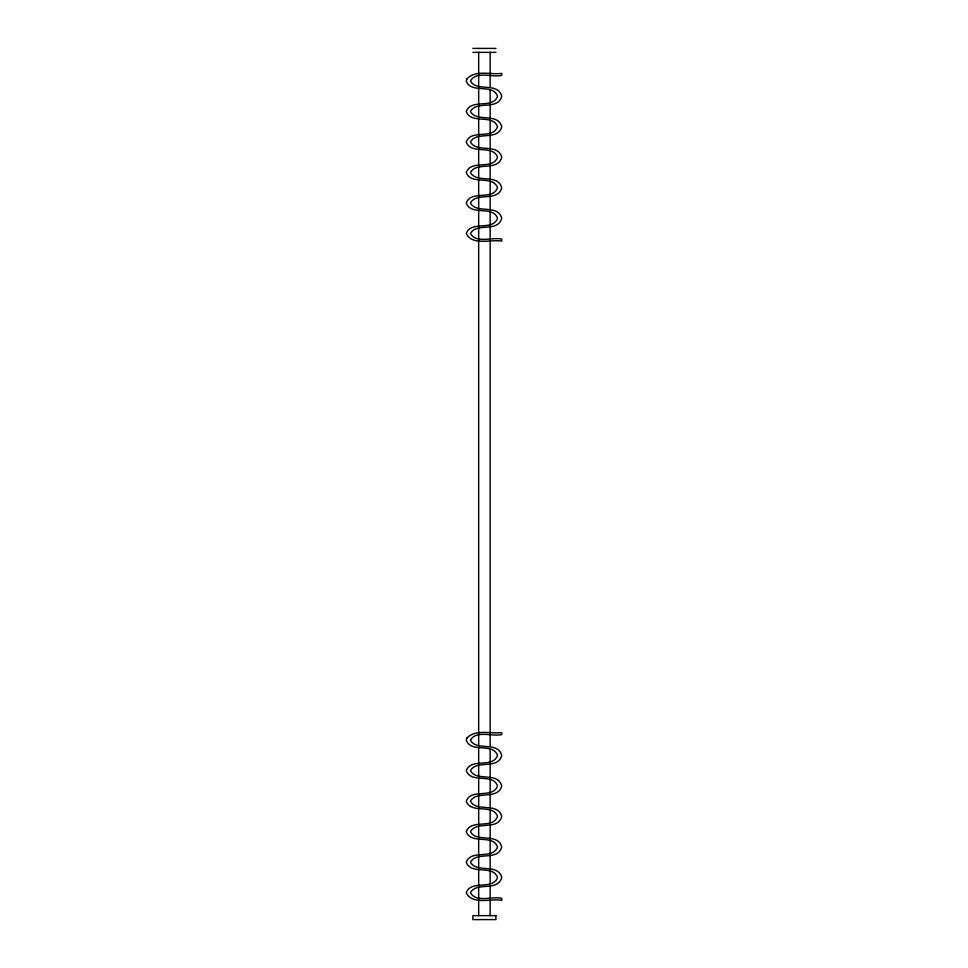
<?xml version="1.0" encoding="UTF-8"?>
<svg xmlns="http://www.w3.org/2000/svg" width="968" height="968" viewBox="0 0 968 968"><rect width="100%" height="100%" fill="white"/><g stroke="black" fill="none" stroke-linecap="round" stroke-linejoin="round"><path stroke-width="1.45" d="M472.892 48.4L495.931 48.4M472.892 52.357L495.931 52.357M490.147 52.357L490.147 87.132M490.147 90.157L490.147 746.316M490.147 749.329L490.147 915.643M478.676 52.357L478.676 915.643M466.794 79.013L466.261 80.985C471.053 94.32 492.736 82.909 497.54 96.231C492.736 109.566 471.053 98.155 466.261 111.489C471.053 124.824 492.736 113.401 497.54 126.735C492.736 140.07 471.053 128.659 466.261 141.993C471.053 155.328 492.736 143.905 497.54 157.239C492.736 170.574 471.053 159.163 466.261 172.498C471.053 185.832 492.736 174.409 497.54 187.744C492.736 201.078 471.053 189.667 466.261 203.002C471.053 216.336 492.736 204.913 497.54 218.248C492.736 231.582 471.053 220.172 466.261 233.506C472.106 246.102 491.454 239.06 501.739 241.129L501.739 239.108C492.785 236.773 476.135 243.912 470.46 233.506C476.462 222.156 497.903 232.913 501.739 218.248C497.903 203.595 476.462 214.339 470.46 203.002C476.462 191.652 497.903 202.409 501.739 187.744C497.903 173.091 476.462 183.835 470.46 172.498C476.462 161.148 497.903 171.905 501.739 157.239C497.903 142.586 476.462 153.331 470.46 141.993C476.462 130.644 497.903 141.401 501.739 126.735C497.903 112.082 476.462 122.827 470.46 111.489C476.462 100.14 497.903 110.897 501.739 96.231C497.903 81.578 476.462 92.335 470.46 80.985C476.135 70.567 492.785 77.718 501.739 75.371L501.739 73.362C490.728 74.947 475.482 69.49 466.794 79.013M466.794 738.221L466.261 740.193C471.053 753.528 492.736 742.117 497.54 755.451C492.736 768.786 471.053 757.363 466.261 770.697C471.053 784.032 492.736 772.621 497.54 785.955C492.736 799.29 471.053 787.867 466.261 801.201C471.053 814.536 492.736 803.125 497.54 816.46C492.736 829.794 471.053 818.371 466.261 831.706C471.053 845.04 492.736 833.63 497.54 846.964C492.736 860.298 471.053 848.875 466.261 862.21C471.053 875.544 492.736 864.134 497.54 877.468C492.736 890.79 471.053 879.38 466.261 892.714C472.106 905.31 491.454 898.268 501.739 900.337L501.739 898.328C492.785 895.981 476.135 903.132 470.46 892.714C476.462 881.364 497.903 892.121 501.739 877.468C497.903 862.803 476.462 873.56 470.46 862.21C476.462 850.872 497.903 861.617 501.739 846.964C497.903 832.298 476.462 843.055 470.46 831.706C476.462 820.368 497.903 831.113 501.739 816.46C497.903 801.794 476.462 812.551 470.46 801.201C476.462 789.864 497.903 800.609 501.739 785.955C497.903 771.29 476.462 782.047 470.46 770.697C476.462 759.36 497.903 770.105 501.739 755.451C497.903 740.786 476.462 751.543 470.46 740.193C476.135 729.787 492.785 736.926 501.739 734.591L501.739 732.57C490.728 734.155 475.482 728.698 466.794 738.221M495.931 915.643L472.892 915.643L472.892 919.6L495.931 919.6L495.931 915.643"/></g></svg>
